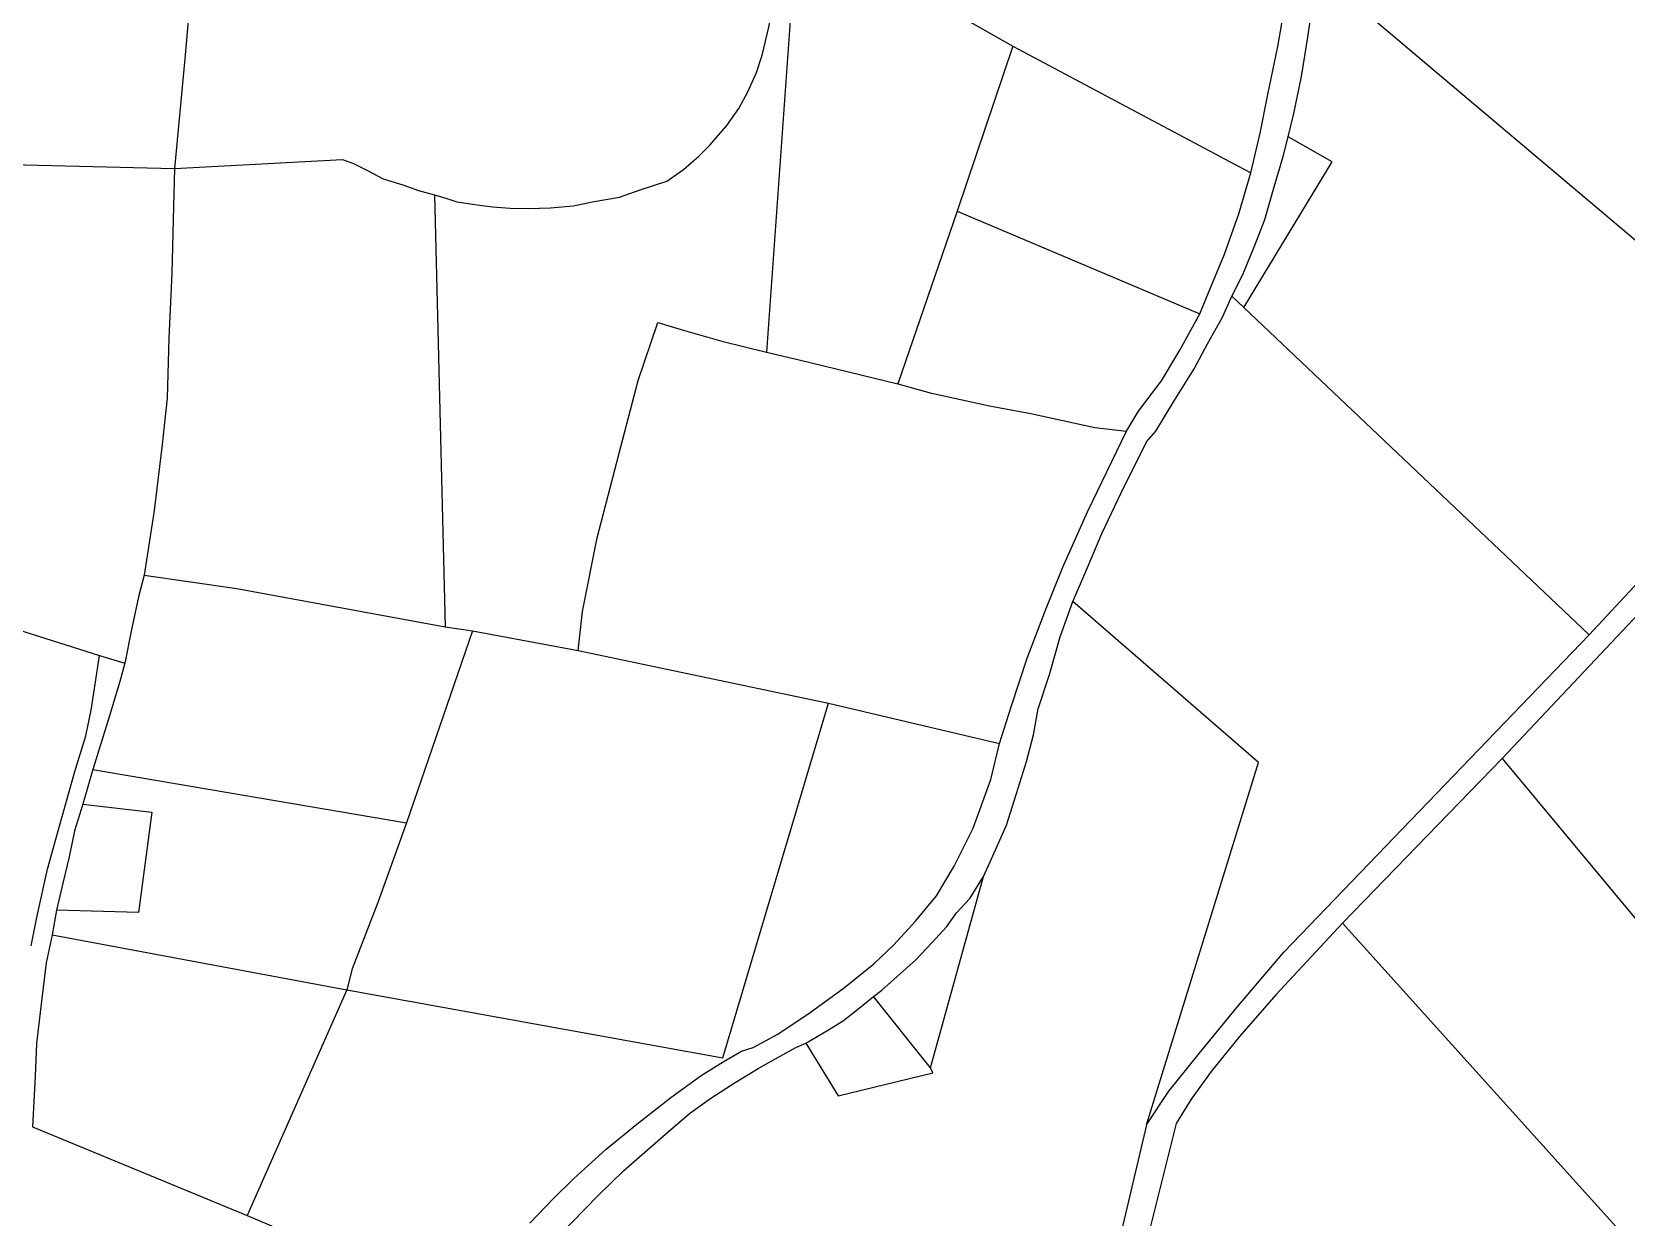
# Model space of a CAD drawing. Header units: millimetres. Extents: x 150192 to 154662, y -198734 to -196104.
# Drawn here: x 151268 to 151947, y -197335 to -196830 of the extents above; entities that cross this region are included whole.
import ezdxf

# ---------------------------------------------------------------- set-up
doc = ezdxf.new("R2010")
doc.units = ezdxf.units.MM
doc.layers.add('2', color=7, linetype='Continuous')

msp = doc.modelspace()

# ---------------------------------------------------------------- linework, layer by layer
at = {"layer": '2', "color": 1, "linetype": 'Continuous'}
for p, q in [((151814.53113, -196803.73763), (152027.29713, -196983.43363)), ((151590.99013, -196819.25663), (151580.59013, -196966.30263)), ((151664.15013, -196823.86963), (151685.48913, -196835.95463)), ((151685.48913, -196835.95463), (151661.74513, -196906.35463)), ((151685.48913, -196835.95463), (151786.85113, -196890.02263)), ((151198.01813, -196885.02063), (151328.33413, -196888.13663)), ((151439.09013, -196899.37763), (151443.68113, -197083.28963)), ((151661.74513, -196906.35463), (151636.47713, -196979.80363)), ((151661.74513, -196906.35463), (151765.13813, -196950.00163)), ((151783.80913, -196947.34163), (151778.72813, -196942.50963)), ((151930.90413, -197086.71463), (151783.80913, -196947.34163)), ((151930.90413, -197086.71463), (152027.29713, -196983.43363)), ((151992.37313, -197034.76363), (151893.94913, -197139.44163)), ((151315.39613, -197061.36363), (151354.89813, -197066.97663)), ((151354.89813, -197066.97663), (151443.68113, -197083.28963)), ((151220.64513, -197071.48363), (151296.34713, -197095.54363)), ((151455.24013, -197085.07463), (151427.17813, -197166.78363)), ((151443.68113, -197083.28963), (151455.24013, -197085.07463)), ((151455.24013, -197085.07463), (151500.33013, -197093.48663)), ((151500.33013, -197093.48663), (151606.89713, -197115.90963)), ((151296.34713, -197095.54363), (151307.14413, -197098.85363)), ((151561.94913, -197267.00563), (151606.89713, -197115.90963)), ((151606.89713, -197115.90963), (151679.80413, -197133.10463)), ((151893.94913, -197139.44163), (151825.87713, -197209.56463)), ((151893.94913, -197139.44163), (151953.65213, -197211.28163)), ((151293.55813, -197144.09263), (151289.24113, -197158.96063)), ((151293.55813, -197144.09263), (151427.17813, -197166.78363)), ((151289.24113, -197158.96063), (151318.70813, -197162.28063)), ((151318.70813, -197162.28063), (151312.99713, -197205.10963)), ((151427.17813, -197166.78363), (151414.98813, -197200.83963)), ((151650.35113, -197271.24463), (151672.95113, -197189.65963)), ((151414.98813, -197200.83963), (151404.06813, -197229.04963)), ((151278.06813, -197204.07463), (151276.29113, -197214.62263)), ((151312.99713, -197205.10963), (151278.06813, -197204.07463)), ((151943.63113, -197340.27963), (151825.87713, -197209.56463)), ((151276.29113, -197214.62263), (151401.78313, -197237.94563)), ((151404.06813, -197229.04963), (151401.78313, -197237.94563)), ((151401.78313, -197237.94563), (151359.37013, -197334.13663)), ((151401.78313, -197237.94563), (151561.94913, -197267.00563)), ((151650.35113, -197271.24463), (151626.08813, -197240.85563))]:
    msp.add_line(p, q, dxfattribs=at)
for points in [[(151340.89413, -196755.32663), (151337.34013, -196770.32263), (151337.08813, -196791.03963), (151332.77413, -196841.36763), (151328.33413, -196888.13663)], [(151786.85113, -196890.02263), (151790.78713, -196872.99363), (151794.08813, -196856.59963), (151798.27713, -196836.13863), (151803.98913, -196803.35063)], [(151802.72613, -196874.65163), (151805.13913, -196864.73963), (151808.43913, -196848.98063), (151811.10513, -196832.20563), (151813.39013, -196816.57363), (151814.53113, -196803.73763)], [(151439.09013, -196899.37763), (151443.91713, -196900.77863), (151448.61713, -196902.30563), (151457.25413, -196903.58163), (151463.85813, -196904.47463), (151471.35213, -196904.98663), (151479.10013, -196905.11763), (151488.49913, -196904.86863), (151498.15213, -196903.98363), (151507.04313, -196902.20863), (151517.96513, -196900.30763), (151526.72913, -196897.13463), (151538.03313, -196893.45463), (151545.14513, -196888.50163), (151551.74913, -196882.91263), (151556.44813, -196878.21263), (151563.56013, -196869.82763), (151568.76713, -196862.58563), (151572.57713, -196855.46963), (151576.25913, -196847.21063), (151578.67213, -196839.84063), (151581.46513, -196827.89463), (151583.62313, -196816.83863)], [(151778.72813, -196942.50963), (151783.42613, -196933.23363), (151788.37913, -196921.16163), (151792.82313, -196909.85263), (151796.75913, -196895.87363), (151800.56813, -196883.03863), (151802.72613, -196874.65163)], [(151783.80913, -196947.34163), (151821.52513, -196885.33763), (151802.72613, -196874.65163)], [(151328.33413, -196888.13663), (151327.95413, -196904.27863), (151327.19513, -196932.74763), (151325.92813, -196960.32663), (151325.16813, -196985.87263), (151323.13813, -197005.69963), (151319.71213, -197033.78563), (151315.39613, -197061.36363)], [(151328.33413, -196888.13663), (151399.96913, -196884.23363), (151404.54113, -196886.01463), (151410.51113, -196888.94163), (151417.24313, -196892.50363), (151425.62613, -196895.04963), (151432.23113, -196897.46763), (151439.09013, -196899.37763)], [(151765.13813, -196950.00163), (151768.69413, -196941.36063), (151775.67813, -196924.58663), (151781.77313, -196907.43163), (151786.85113, -196890.02263)], [(151711.04313, -197072.62263), (151715.74113, -197061.82163), (151723.48713, -197043.26963), (151731.48713, -197026.49663), (151742.40813, -197004.51463), (151746.34513, -197000.06763), (151754.21913, -196987.10763), (151762.72713, -196973.38563), (151768.31513, -196962.83963), (151774.79113, -196951.40463), (151778.72813, -196942.50963)], [(151733.89813, -197000.06163), (151738.97813, -196991.54863), (151748.75613, -196978.58963), (151756.63013, -196965.50263), (151765.13813, -196950.00163)], [(151500.33013, -197093.48663), (151502.10713, -197076.83763), (151508.32713, -197045.44763), (151517.59613, -197009.99263), (151525.84813, -196978.34963), (151534.22913, -196953.69663), (151545.66013, -196957.13363), (151561.53713, -196961.71763), (151580.59013, -196966.30263)], [(151580.59013, -196966.30263), (151594.43413, -196969.61463), (151636.47713, -196979.80363)], [(151636.47713, -196979.80363), (151650.19513, -196983.62363), (151675.47113, -196989.22863), (151693.12613, -196992.41463), (151720.43413, -196998.40263), (151733.89813, -197000.06163)], [(151679.80413, -197133.10463), (151684.75613, -197117.47463), (151691.61213, -197096.63363), (151699.35813, -197076.30263), (151706.72313, -197057.87663), (151717.26313, -197034.36963), (151733.89813, -197000.06163)], [(151315.39613, -197061.36363), (151312.98413, -197070.64063), (151309.93713, -197085.25563), (151307.14413, -197098.85363)], [(151672.95113, -197189.65963), (151675.74513, -197183.43263), (151682.72913, -197167.80363), (151687.04613, -197154.33363), (151691.23613, -197140.73663), (151694.28313, -197129.29963), (151696.18713, -197118.24263), (151701.01213, -197103.62863), (151705.58313, -197087.61663), (151711.04313, -197072.62263)], [(151742.43813, -197295.43963), (151790.05213, -197141.16763), (151711.04313, -197072.62263)], [(151742.43813, -197295.43963), (151751.96213, -197281.08263), (151764.78913, -197265.07463), (151780.91813, -197245.50963), (151800.85613, -197222.00663), (151930.90413, -197086.71463)], [(151267.27413, -197219.19363), (151269.81313, -197206.48563), (151274.25613, -197186.53363), (151278.82713, -197170.26763), (151285.93713, -197144.97863), (151290.50813, -197129.72963), (151292.79313, -197118.80063), (151294.57013, -197107.74363), (151296.34713, -197095.54363)], [(151307.14413, -197098.85363), (151305.11213, -197106.60463), (151300.66813, -197121.21863), (151293.55813, -197144.09263)], [(151479.65213, -197337.37463), (151489.68513, -197327.08563), (151498.44813, -197318.31963), (151512.29113, -197305.87163), (151525.24513, -197295.20163), (151539.72413, -197283.89763), (151552.67813, -197274.49963), (151562.07613, -197268.65763), (151569.82413, -197264.08563), (151574.77713, -197262.56363), (151585.31913, -197256.84963), (151599.16213, -197247.70563), (151613.76813, -197237.03663), (151626.21413, -197226.87463), (151634.72313, -197218.87263), (151643.99413, -197208.70963), (151652.88413, -197197.91063), (151660.50313, -197185.33163), (151668.50313, -197169.06763), (151676.12213, -197148.35463), (151679.80413, -197133.10463)], [(151289.24113, -197158.96063), (151285.81313, -197170.27063), (151283.52813, -197181.32763), (151280.86213, -197192.00163), (151278.06813, -197204.07463)], [(151626.08813, -197240.85563), (151629.64413, -197238.18863), (151636.24813, -197232.34563), (151644.12313, -197225.23163), (151650.98113, -197217.99063), (151657.33013, -197211.00363), (151661.52113, -197205.15963), (151667.10913, -197199.06163), (151672.95113, -197189.65963)], [(151825.87713, -197209.56463), (151797.42913, -197240.18063), (151781.93513, -197257.83863), (151769.99713, -197272.83063), (151761.36213, -197284.51863), (151755.01213, -197294.93763), (151736.22213, -197369.91563)], [(151276.29113, -197214.62263), (151273.62513, -197226.44163), (151271.72213, -197242.83663), (151269.56413, -197260.88263), (151268.93113, -197274.73663), (151267.91713, -197296.34263), (151359.37013, -197334.13663)], [(151597.25813, -197260.66863), (151601.44913, -197258.25563), (151606.91113, -197255.08063), (151613.38813, -197251.01663), (151619.23013, -197246.31763), (151626.08813, -197240.85563)], [(151742.43813, -197295.43963), (151701.30313, -197469.41463), (151459.46113, -197378.03563), (151463.65213, -197371.81063), (151476.09813, -197358.47163), (151487.14713, -197347.29263), (151497.68813, -197337.00263), (151508.73713, -197325.69663), (151519.65913, -197315.15363), (151529.81913, -197306.13463), (151538.58213, -197298.51363), (151547.72613, -197290.63763), (151556.74313, -197284.16063), (151567.15813, -197277.42963), (151576.93713, -197271.46163), (151586.33613, -197266.25463), (151593.06713, -197262.57263), (151597.25813, -197260.66863)], [(151597.25813, -197260.66863), (151611.10513, -197283.17163), (151651.36713, -197273.40563), (151650.35113, -197271.24463)], [(151359.37013, -197334.13663), (151450.31513, -197372.69363)]]:
    msp.add_lwpolyline(points, dxfattribs=at)

doc.saveas('drawing.dxf')
